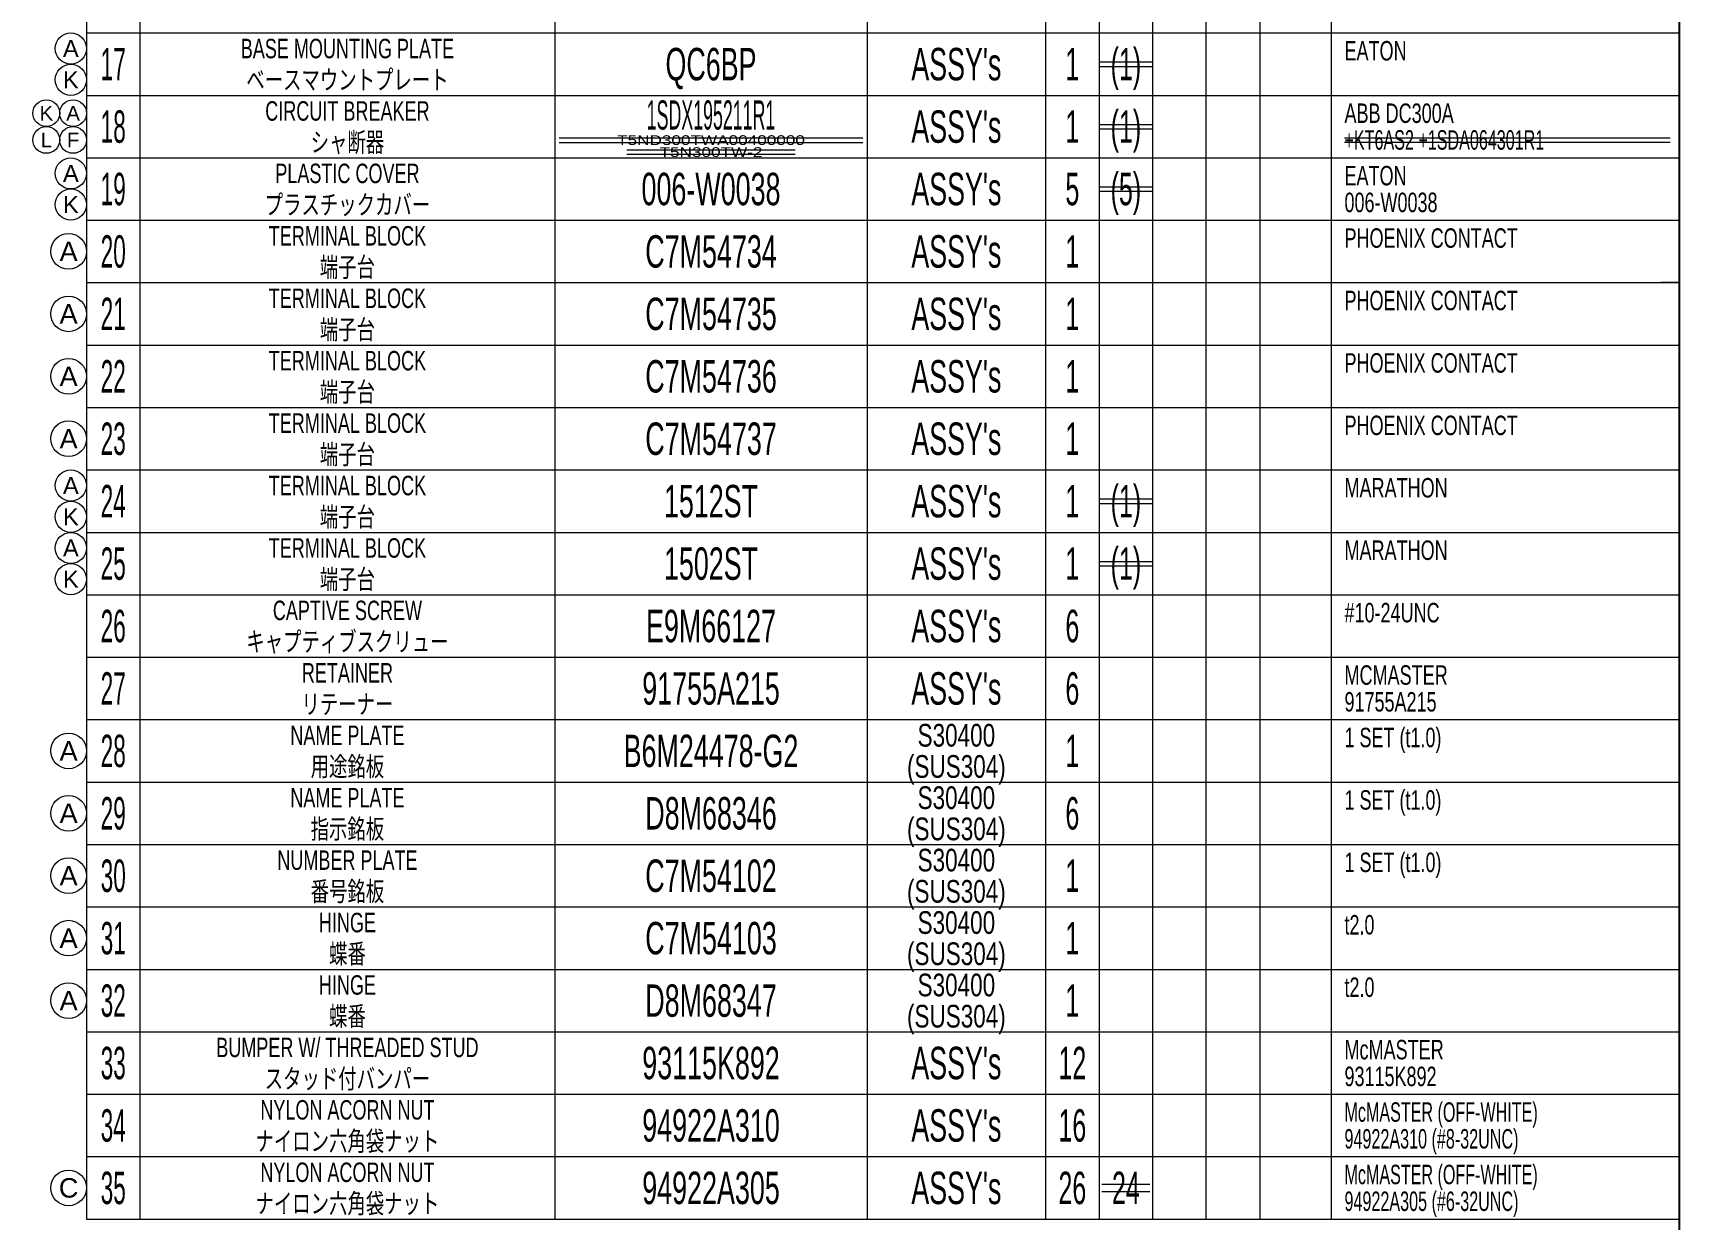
# Model space of a CAD drawing. Header units: millimetres. Extents: x 7 to 587, y 2 to 418.
# Drawn here: x 402.5 to 587, y 155 to 288 of the extents above; entities that cross this region are included whole.
import ezdxf
from ezdxf.enums import TextEntityAlignment as Align

# ---------------------------------------------------------------- set-up
doc = ezdxf.new("R2010")
doc.units = ezdxf.units.MM
for name, color, linetype in [('GR1_05', 7, 'Continuous'), ('図面枠C7M', 7, 'Continuous'), ('表題、部品表_02', 7, 'Continuous'), ('表題、部品表_03', 7, 'Continuous')]:
    doc.layers.add(name, color=color, linetype=linetype)
doc.styles.add('HG丸ｺﾞｼｯｸM-PRO', font='')
doc.styles.get('HG丸ｺﾞｼｯｸM-PRO').set_extended_font_data('HG丸ｺﾞｼｯｸM-PRO')

# ---------------------------------------------------------------- blocks, each defined once
blk = doc.blocks.new('BLKF023')
at = {"layer": '図面枠C7M', "color": 2, "linetype": 'Continuous', "lineweight": 25}
blk.add_line((587, 410), (587, 10), dxfattribs=at)
at = {"layer": '図面枠C7M', "color": 4, "linetype": 'Continuous', "lineweight": 13}
for p, q in [((585, 288), (587, 288)), ((585, 281), (587, 281)), ((585, 274), (587, 274)), ((585, 267), (587, 267)), ((587, 260), (585, 260)), ((585, 253), (587, 253)), ((585, 246), (587, 246)), ((585, 239), (587, 239)), ((585, 232), (587, 232)), ((585, 225), (587, 225)), ((585, 218), (587, 218)), ((585, 211), (587, 211)), ((585, 204), (587, 204)), ((585, 197), (587, 197)), ((585, 190), (587, 190)), ((585, 183), (587, 183)), ((585, 176), (587, 176)), ((585, 169), (587, 169)), ((585, 162), (587, 162))]:
    blk.add_line(p, q, dxfattribs=at)
blk = doc.blocks.new('BLKF036')
at = {"layer": '表題、部品表_02', "color": 4, "linetype": 'Continuous', "lineweight": 13}
for p, q in [((408.5, 295), (408.5, 288)), ((408.5, 295), (587, 295)), ((414.5, 295), (414.5, 288)), ((461, 295), (461, 288)), ((496, 295), (496, 288)), ((516, 295), (516, 288)), ((522, 295), (522, 288)), ((528, 295), (528, 288)), ((534, 288), (534, 295)), ((540, 295), (540, 288)), ((548, 295), (548, 288)), ((587, 295), (587, 288)), ((408.5, 288), (587, 288))]:
    blk.add_line(p, q, dxfattribs=at)
blk = doc.blocks.new('BLKF047')
at = {"layer": '表題、部品表_02', "color": 4, "linetype": 'Continuous', "lineweight": 13}
for p, q in [((408.5, 288), (408.5, 281)), ((408.5, 288), (587, 288)), ((414.5, 288), (414.5, 281)), ((461, 288), (461, 281)), ((496, 288), (496, 281)), ((516, 288), (516, 281)), ((522, 288), (522, 281)), ((528, 288), (528, 281)), ((534, 281), (534, 288)), ((540, 288), (540, 281)), ((548, 288), (548, 281)), ((587, 288), (587, 281)), ((408.5, 281), (587, 281))]:
    blk.add_line(p, q, dxfattribs=at)
blk = doc.blocks.new('BLKF049')
at = {"layer": '表題、部品表_02', "color": 4, "linetype": 'Continuous', "lineweight": 13}
for p, q in [((408.5, 281), (408.5, 274)), ((408.5, 281), (587, 281)), ((414.5, 281), (414.5, 274)), ((461, 281), (461, 274)), ((496, 281), (496, 274)), ((516, 281), (516, 274)), ((522, 281), (522, 274)), ((528, 281), (528, 274)), ((534, 274), (534, 281)), ((540, 281), (540, 274)), ((548, 281), (548, 274)), ((587, 281), (587, 274)), ((408.5, 274), (587, 274))]:
    blk.add_line(p, q, dxfattribs=at)
blk = doc.blocks.new('BLKF051')
at = {"layer": '表題、部品表_02', "color": 4, "linetype": 'Continuous', "lineweight": 13}
for p, q in [((408.5, 274), (408.5, 267)), ((408.5, 274), (587, 274)), ((414.5, 274), (414.5, 267)), ((461, 274), (461, 267)), ((496, 274), (496, 267)), ((516, 274), (516, 267)), ((522, 274), (522, 267)), ((528, 274), (528, 267)), ((534, 267), (534, 274)), ((540, 274), (540, 267)), ((548, 274), (548, 267)), ((587, 274), (587, 267)), ((408.5, 267), (587, 267))]:
    blk.add_line(p, q, dxfattribs=at)
blk = doc.blocks.new('BLKF053')
at = {"layer": '表題、部品表_02', "color": 4, "linetype": 'Continuous', "lineweight": 13}
for p, q in [((408.5, 267), (408.5, 260)), ((408.5, 267), (587, 267)), ((414.5, 267), (414.5, 260)), ((461, 267), (461, 260)), ((496, 267), (496, 260)), ((516, 267), (516, 260)), ((522, 267), (522, 260)), ((528, 267), (528, 260)), ((534, 260), (534, 267)), ((540, 267), (540, 260)), ((548, 267), (548, 260)), ((587, 267), (587, 260)), ((408.5, 260), (587, 260))]:
    blk.add_line(p, q, dxfattribs=at)
blk = doc.blocks.new('BLKF055')
at = {"layer": '表題、部品表_02', "color": 4, "linetype": 'Continuous', "lineweight": 13}
for p, q in [((408.5, 260), (408.5, 253)), ((408.5, 260), (587, 260)), ((414.5, 260), (414.5, 253)), ((461, 260), (461, 253)), ((496, 260), (496, 253)), ((516, 260), (516, 253)), ((522, 260), (522, 253)), ((528, 260), (528, 253)), ((534, 253), (534, 260)), ((540, 260), (540, 253)), ((548, 260), (548, 253)), ((587, 260), (587, 253)), ((408.5, 253), (587, 253))]:
    blk.add_line(p, q, dxfattribs=at)
blk = doc.blocks.new('BLKF061')
at = {"layer": '表題、部品表_02', "color": 4, "linetype": 'Continuous', "lineweight": 13}
for p, q in [((408.5, 253), (408.5, 246)), ((408.5, 253), (587, 253)), ((414.5, 253), (414.5, 246)), ((461, 253), (461, 246)), ((496, 253), (496, 246)), ((516, 253), (516, 246)), ((522, 253), (522, 246)), ((528, 253), (528, 246)), ((534, 246), (534, 253)), ((540, 253), (540, 246)), ((548, 253), (548, 246)), ((587, 253), (587, 246)), ((408.5, 246), (587, 246))]:
    blk.add_line(p, q, dxfattribs=at)
blk = doc.blocks.new('BLKF073')
at = {"layer": '表題、部品表_02', "color": 4, "linetype": 'Continuous', "lineweight": 13}
for p, q in [((408.5, 246), (408.5, 239)), ((408.5, 246), (587, 246)), ((414.5, 246), (414.5, 239)), ((461, 246), (461, 239)), ((496, 246), (496, 239)), ((516, 246), (516, 239)), ((522, 246), (522, 239)), ((528, 246), (528, 239)), ((534, 239), (534, 246)), ((540, 246), (540, 239)), ((548, 246), (548, 239)), ((587, 246), (587, 239)), ((408.5, 239), (587, 239))]:
    blk.add_line(p, q, dxfattribs=at)
blk = doc.blocks.new('BLKF075')
at = {"layer": '表題、部品表_02', "color": 4, "linetype": 'Continuous', "lineweight": 13}
for p, q in [((408.5, 239), (408.5, 232)), ((408.5, 239), (587, 239)), ((414.5, 239), (414.5, 232)), ((461, 239), (461, 232)), ((496, 239), (496, 232)), ((516, 239), (516, 232)), ((522, 239), (522, 232)), ((528, 239), (528, 232)), ((534, 232), (534, 239)), ((540, 239), (540, 232)), ((548, 239), (548, 232)), ((587, 239), (587, 232)), ((408.5, 232), (587, 232))]:
    blk.add_line(p, q, dxfattribs=at)
blk = doc.blocks.new('BLKF077')
at = {"layer": '表題、部品表_02', "color": 4, "linetype": 'Continuous', "lineweight": 13}
for p, q in [((408.5, 232), (408.5, 225)), ((408.5, 232), (587, 232)), ((414.5, 232), (414.5, 225)), ((461, 232), (461, 225)), ((496, 232), (496, 225)), ((516, 232), (516, 225)), ((522, 232), (522, 225)), ((528, 232), (528, 225)), ((534, 225), (534, 232)), ((540, 232), (540, 225)), ((548, 232), (548, 225)), ((587, 232), (587, 225)), ((408.5, 225), (587, 225))]:
    blk.add_line(p, q, dxfattribs=at)
blk = doc.blocks.new('BLKF079')
at = {"layer": '表題、部品表_02', "color": 4, "linetype": 'Continuous', "lineweight": 13}
for p, q in [((408.5, 225), (408.5, 218)), ((408.5, 225), (587, 225)), ((414.5, 225), (414.5, 218)), ((461, 225), (461, 218)), ((496, 225), (496, 218)), ((516, 225), (516, 218)), ((522, 225), (522, 218)), ((528, 225), (528, 218)), ((534, 218), (534, 225)), ((540, 225), (540, 218)), ((548, 225), (548, 218)), ((587, 225), (587, 218)), ((408.5, 218), (587, 218))]:
    blk.add_line(p, q, dxfattribs=at)
blk = doc.blocks.new('BLKF081')
at = {"layer": '表題、部品表_02', "color": 4, "linetype": 'Continuous', "lineweight": 13}
for p, q in [((408.5, 218), (408.5, 211)), ((408.5, 218), (587, 218)), ((414.5, 218), (414.5, 211)), ((461, 218), (461, 211)), ((496, 218), (496, 211)), ((516, 218), (516, 211)), ((522, 218), (522, 211)), ((528, 218), (528, 211)), ((534, 211), (534, 218)), ((540, 218), (540, 211)), ((548, 218), (548, 211)), ((587, 218), (587, 211)), ((408.5, 211), (587, 211))]:
    blk.add_line(p, q, dxfattribs=at)
blk = doc.blocks.new('BLKF083')
at = {"layer": '表題、部品表_02', "color": 4, "linetype": 'Continuous', "lineweight": 13}
for p, q in [((408.5, 211), (408.5, 204)), ((408.5, 211), (587, 211)), ((414.5, 211), (414.5, 204)), ((461, 211), (461, 204)), ((496, 211), (496, 204)), ((516, 211), (516, 204)), ((522, 211), (522, 204)), ((528, 211), (528, 204)), ((534, 204), (534, 211)), ((540, 211), (540, 204)), ((548, 211), (548, 204)), ((587, 211), (587, 204)), ((408.5, 204), (587, 204))]:
    blk.add_line(p, q, dxfattribs=at)
blk = doc.blocks.new('BLKF085')
at = {"layer": '表題、部品表_02', "color": 4, "linetype": 'Continuous', "lineweight": 13}
for p, q in [((408.5, 204), (408.5, 197)), ((408.5, 204), (587, 204)), ((414.5, 204), (414.5, 197)), ((461, 204), (461, 197)), ((496, 204), (496, 197)), ((516, 204), (516, 197)), ((522, 204), (522, 197)), ((528, 204), (528, 197)), ((534, 197), (534, 204)), ((540, 204), (540, 197)), ((548, 204), (548, 197)), ((587, 204), (587, 197)), ((408.5, 197), (587, 197))]:
    blk.add_line(p, q, dxfattribs=at)
blk = doc.blocks.new('BLKF087')
at = {"layer": '表題、部品表_02', "color": 4, "linetype": 'Continuous', "lineweight": 13}
for p, q in [((408.5, 197), (408.5, 190)), ((408.5, 197), (587, 197)), ((414.5, 197), (414.5, 190)), ((461, 197), (461, 190)), ((496, 197), (496, 190)), ((516, 197), (516, 190)), ((522, 197), (522, 190)), ((528, 197), (528, 190)), ((534, 190), (534, 197)), ((540, 197), (540, 190)), ((548, 197), (548, 190)), ((587, 197), (587, 190)), ((408.5, 190), (587, 190))]:
    blk.add_line(p, q, dxfattribs=at)
blk = doc.blocks.new('BLKF089')
at = {"layer": '表題、部品表_02', "color": 4, "linetype": 'Continuous', "lineweight": 13}
for p, q in [((408.5, 190), (408.5, 183)), ((408.5, 190), (587, 190)), ((414.5, 190), (414.5, 183)), ((461, 190), (461, 183)), ((496, 190), (496, 183)), ((516, 190), (516, 183)), ((522, 190), (522, 183)), ((528, 190), (528, 183)), ((534, 183), (534, 190)), ((540, 190), (540, 183)), ((548, 190), (548, 183)), ((587, 190), (587, 183)), ((408.5, 183), (587, 183))]:
    blk.add_line(p, q, dxfattribs=at)
blk = doc.blocks.new('BLKF091')
at = {"layer": '表題、部品表_02', "color": 4, "linetype": 'Continuous', "lineweight": 13}
for p, q in [((408.5, 176), (408.5, 169)), ((408.5, 176), (587, 176)), ((414.5, 176), (414.5, 169)), ((461, 176), (461, 169)), ((496, 176), (496, 169)), ((516, 176), (516, 169)), ((522, 176), (522, 169)), ((528, 176), (528, 169)), ((534, 169), (534, 176)), ((540, 176), (540, 169)), ((548, 176), (548, 169)), ((587, 176), (587, 169)), ((408.5, 169), (587, 169))]:
    blk.add_line(p, q, dxfattribs=at)
blk = doc.blocks.new('BLKF093')
at = {"layer": '表題、部品表_02', "color": 4, "linetype": 'Continuous', "lineweight": 13}
for p, q in [((408.5, 169), (408.5, 162)), ((408.5, 169), (587, 169)), ((414.5, 169), (414.5, 162)), ((461, 169), (461, 162)), ((496, 169), (496, 162)), ((516, 169), (516, 162)), ((522, 169), (522, 162)), ((528, 169), (528, 162)), ((534, 162), (534, 169)), ((540, 169), (540, 162)), ((548, 169), (548, 162)), ((587, 169), (587, 162)), ((408.5, 162), (587, 162))]:
    blk.add_line(p, q, dxfattribs=at)
blk = doc.blocks.new('BLKF111')
at = {"layer": '表題、部品表_02', "color": 4, "linetype": 'Continuous', "lineweight": 13}
for p, q in [((408.5, 162), (408.5, 155)), ((408.5, 162), (587, 162)), ((414.5, 162), (414.5, 155)), ((461, 162), (461, 155)), ((496, 162), (496, 155)), ((516, 162), (516, 155)), ((522, 162), (522, 155)), ((528, 162), (528, 155)), ((534, 155), (534, 162)), ((540, 162), (540, 155)), ((548, 162), (548, 155)), ((587, 162), (587, 155)), ((408.5, 155), (587, 155))]:
    blk.add_line(p, q, dxfattribs=at)
blk = doc.blocks.new('BLKF155')
at = {"layer": '表題、部品表_02', "color": 4, "linetype": 'Continuous', "lineweight": 13}
for p, q in [((408.5, 183), (408.5, 176)), ((408.5, 183), (587, 183)), ((414.5, 183), (414.5, 176)), ((461, 183), (461, 176)), ((496, 183), (496, 176)), ((516, 183), (516, 176)), ((522, 183), (522, 176)), ((528, 183), (528, 176)), ((534, 176), (534, 183)), ((540, 183), (540, 176)), ((548, 183), (548, 176)), ((587, 183), (587, 176)), ((408.5, 176), (587, 176))]:
    blk.add_line(p, q, dxfattribs=at)
blk = doc.blocks.new('BLKF175')
at = {"layer": 'GR1_05', "color": 4, "linetype": 'Continuous', "lineweight": 13}
blk.add_circle((406.5, 263.5), 2, dxfattribs=at)
at = {"layer": 'GR1_05', "color": 4, "linetype": 'Continuous', "lineweight": 13, "style": 'HG丸ｺﾞｼｯｸM-PRO', "width": 1.042301}
blk.add_text('A', height=2.18, dxfattribs=at).set_placement((406.5, 263.5), align=Align.MIDDLE_CENTER)
blk = doc.blocks.new('BLKF176')
at = {"layer": 'GR1_05', "color": 4, "linetype": 'Continuous', "lineweight": 13}
blk.add_circle((406.5, 256.5), 2, dxfattribs=at)
at = {"layer": 'GR1_05', "color": 4, "linetype": 'Continuous', "lineweight": 13, "style": 'HG丸ｺﾞｼｯｸM-PRO', "width": 1.042301}
blk.add_text('A', height=2.18, dxfattribs=at).set_placement((406.5, 256.5), align=Align.MIDDLE_CENTER)
blk = doc.blocks.new('BLKF177')
at = {"layer": 'GR1_05', "color": 4, "linetype": 'Continuous', "lineweight": 13}
blk.add_circle((406.5, 249.5), 2, dxfattribs=at)
at = {"layer": 'GR1_05', "color": 4, "linetype": 'Continuous', "lineweight": 13, "style": 'HG丸ｺﾞｼｯｸM-PRO', "width": 1.042301}
blk.add_text('A', height=2.18, dxfattribs=at).set_placement((406.5, 249.5), align=Align.MIDDLE_CENTER)
blk = doc.blocks.new('BLKF178')
at = {"layer": 'GR1_05', "color": 4, "linetype": 'Continuous', "lineweight": 13}
blk.add_circle((406.5, 242.5), 2, dxfattribs=at)
at = {"layer": 'GR1_05', "color": 4, "linetype": 'Continuous', "lineweight": 13, "style": 'HG丸ｺﾞｼｯｸM-PRO', "width": 1.042301}
blk.add_text('A', height=2.18, dxfattribs=at).set_placement((406.5, 242.5), align=Align.MIDDLE_CENTER)
blk = doc.blocks.new('BLKF179')
at = {"layer": 'GR1_05', "color": 4, "linetype": 'Continuous', "lineweight": 13}
blk.add_circle((406.5, 207.5), 2, dxfattribs=at)
at = {"layer": 'GR1_05', "color": 4, "linetype": 'Continuous', "lineweight": 13, "style": 'HG丸ｺﾞｼｯｸM-PRO', "width": 1.042301}
blk.add_text('A', height=2.18, dxfattribs=at).set_placement((406.5, 207.5), align=Align.MIDDLE_CENTER)
blk = doc.blocks.new('BLKF180')
at = {"layer": 'GR1_05', "color": 4, "linetype": 'Continuous', "lineweight": 13}
blk.add_circle((406.5, 200.5), 2, dxfattribs=at)
at = {"layer": 'GR1_05', "color": 4, "linetype": 'Continuous', "lineweight": 13, "style": 'HG丸ｺﾞｼｯｸM-PRO', "width": 1.042301}
blk.add_text('A', height=2.18, dxfattribs=at).set_placement((406.5, 200.5), align=Align.MIDDLE_CENTER)
blk = doc.blocks.new('BLKF181')
at = {"layer": 'GR1_05', "color": 4, "linetype": 'Continuous', "lineweight": 13}
blk.add_circle((406.5, 193.5), 2, dxfattribs=at)
at = {"layer": 'GR1_05', "color": 4, "linetype": 'Continuous', "lineweight": 13, "style": 'HG丸ｺﾞｼｯｸM-PRO', "width": 1.042301}
blk.add_text('A', height=2.18, dxfattribs=at).set_placement((406.5, 193.5), align=Align.MIDDLE_CENTER)
blk = doc.blocks.new('BLKF182')
at = {"layer": 'GR1_05', "color": 4, "linetype": 'Continuous', "lineweight": 13}
blk.add_circle((406.5, 186.5), 2, dxfattribs=at)
at = {"layer": 'GR1_05', "color": 4, "linetype": 'Continuous', "lineweight": 13, "style": 'HG丸ｺﾞｼｯｸM-PRO', "width": 1.042301}
blk.add_text('A', height=2.18, dxfattribs=at).set_placement((406.5, 186.5), align=Align.MIDDLE_CENTER)
blk = doc.blocks.new('BLKF183')
at = {"layer": 'GR1_05', "color": 4, "linetype": 'Continuous', "lineweight": 13}
blk.add_circle((406.5, 179.5), 2, dxfattribs=at)
at = {"layer": 'GR1_05', "color": 4, "linetype": 'Continuous', "lineweight": 13, "style": 'HG丸ｺﾞｼｯｸM-PRO', "width": 1.042301}
blk.add_text('A', height=2.18, dxfattribs=at).set_placement((406.5, 179.5), align=Align.MIDDLE_CENTER)
blk = doc.blocks.new('BLKF197')
at = {"layer": 'GR1_05', "color": 4, "linetype": 'Continuous', "lineweight": 13}
blk.add_circle((406.5, 158.5), 2, dxfattribs=at)
at = {"layer": 'GR1_05', "color": 4, "linetype": 'Continuous', "lineweight": 13, "style": 'HG丸ｺﾞｼｯｸM-PRO', "width": 1.042931}
blk.add_text('C', height=2.18, dxfattribs=at).set_placement((406.5, 158.5), align=Align.MIDDLE_CENTER)
blk = doc.blocks.new('BLKF223')
at = {"layer": 'GR1_05', "color": 4, "linetype": 'Continuous', "lineweight": 13}
blk.add_circle((407, 279), 1.5, dxfattribs=at)
at = {"layer": 'GR1_05', "color": 4, "linetype": 'Continuous', "lineweight": 13, "style": 'HG丸ｺﾞｼｯｸM-PRO', "width": 1.042301}
blk.add_text('A', height=1.64, dxfattribs=at).set_placement((407, 279), align=Align.MIDDLE_CENTER)
blk = doc.blocks.new('BLKF224')
at = {"layer": 'GR1_05', "color": 4, "linetype": 'Continuous', "lineweight": 13}
blk.add_circle((407, 276), 1.5, dxfattribs=at)
at = {"layer": 'GR1_05', "color": 4, "linetype": 'Continuous', "lineweight": 13, "style": 'HG丸ｺﾞｼｯｸM-PRO', "width": 1.042153}
blk.add_text('F', height=1.64, dxfattribs=at).set_placement((407, 276), align=Align.MIDDLE_CENTER)
blk = doc.blocks.new('BLKF252')
at = {"layer": 'GR1_05', "color": 4, "linetype": 'Continuous', "lineweight": 13}
blk.add_circle((406.75, 237.25), 1.75, dxfattribs=at)
at = {"layer": 'GR1_05', "color": 4, "linetype": 'Continuous', "lineweight": 13, "style": 'HG丸ｺﾞｼｯｸM-PRO', "width": 1.042301}
blk.add_text('A', height=1.91, dxfattribs=at).set_placement((406.75, 237.25), align=Align.MIDDLE_CENTER)
blk = doc.blocks.new('BLKF253')
at = {"layer": 'GR1_05', "color": 4, "linetype": 'Continuous', "lineweight": 13}
blk.add_circle((406.75, 233.75), 1.75, dxfattribs=at)
at = {"layer": 'GR1_05', "color": 4, "linetype": 'Continuous', "lineweight": 13, "style": 'HG丸ｺﾞｼｯｸM-PRO', "width": 1.042301}
blk.add_text('K', height=1.91, dxfattribs=at).set_placement((406.75, 233.75), align=Align.MIDDLE_CENTER)
blk = doc.blocks.new('BLKF254')
at = {"layer": 'GR1_05', "color": 4, "linetype": 'Continuous', "lineweight": 13}
blk.add_circle((406.75, 230.25), 1.75, dxfattribs=at)
at = {"layer": 'GR1_05', "color": 4, "linetype": 'Continuous', "lineweight": 13, "style": 'HG丸ｺﾞｼｯｸM-PRO', "width": 1.042301}
blk.add_text('A', height=1.91, dxfattribs=at).set_placement((406.75, 230.25), align=Align.MIDDLE_CENTER)
blk = doc.blocks.new('BLKF255')
at = {"layer": 'GR1_05', "color": 4, "linetype": 'Continuous', "lineweight": 13}
blk.add_circle((406.75, 226.75), 1.75, dxfattribs=at)
at = {"layer": 'GR1_05', "color": 4, "linetype": 'Continuous', "lineweight": 13, "style": 'HG丸ｺﾞｼｯｸM-PRO', "width": 1.042301}
blk.add_text('K', height=1.91, dxfattribs=at).set_placement((406.75, 226.75), align=Align.MIDDLE_CENTER)
blk = doc.blocks.new('BLKF280')
at = {"layer": 'GR1_05', "color": 4, "linetype": 'Continuous', "lineweight": 13}
blk.add_circle((404, 279), 1.5, dxfattribs=at)
at = {"layer": 'GR1_05', "color": 4, "linetype": 'Continuous', "lineweight": 13, "style": 'HG丸ｺﾞｼｯｸM-PRO', "width": 1.042301}
blk.add_text('K', height=1.64, dxfattribs=at).set_placement((404, 279), align=Align.MIDDLE_CENTER)
blk = doc.blocks.new('BLKF281')
at = {"layer": 'GR1_05', "color": 4, "linetype": 'Continuous', "lineweight": 13}
blk.add_circle((406.75, 286.25), 1.75, dxfattribs=at)
at = {"layer": 'GR1_05', "color": 4, "linetype": 'Continuous', "lineweight": 13, "style": 'HG丸ｺﾞｼｯｸM-PRO', "width": 1.042301}
blk.add_text('A', height=1.91, dxfattribs=at).set_placement((406.75, 286.25), align=Align.MIDDLE_CENTER)
blk = doc.blocks.new('BLKF282')
at = {"layer": 'GR1_05', "color": 4, "linetype": 'Continuous', "lineweight": 13}
blk.add_circle((406.75, 282.75), 1.75, dxfattribs=at)
at = {"layer": 'GR1_05', "color": 4, "linetype": 'Continuous', "lineweight": 13, "style": 'HG丸ｺﾞｼｯｸM-PRO', "width": 1.042301}
blk.add_text('K', height=1.91, dxfattribs=at).set_placement((406.75, 282.75), align=Align.MIDDLE_CENTER)
blk = doc.blocks.new('BLKF283')
at = {"layer": 'GR1_05', "color": 4, "linetype": 'Continuous', "lineweight": 13}
blk.add_circle((406.75, 272.25), 1.75, dxfattribs=at)
at = {"layer": 'GR1_05', "color": 4, "linetype": 'Continuous', "lineweight": 13, "style": 'HG丸ｺﾞｼｯｸM-PRO', "width": 1.042301}
blk.add_text('A', height=1.91, dxfattribs=at).set_placement((406.75, 272.25), align=Align.MIDDLE_CENTER)
blk = doc.blocks.new('BLKF284')
at = {"layer": 'GR1_05', "color": 4, "linetype": 'Continuous', "lineweight": 13}
blk.add_circle((406.75, 268.75), 1.75, dxfattribs=at)
at = {"layer": 'GR1_05', "color": 4, "linetype": 'Continuous', "lineweight": 13, "style": 'HG丸ｺﾞｼｯｸM-PRO', "width": 1.042301}
blk.add_text('K', height=1.91, dxfattribs=at).set_placement((406.75, 268.75), align=Align.MIDDLE_CENTER)
blk = doc.blocks.new('BLKF293')
at = {"layer": 'GR1_05', "color": 4, "linetype": 'Continuous', "lineweight": 13}
blk.add_circle((404, 276), 1.5, dxfattribs=at)
at = {"layer": 'GR1_05', "color": 4, "linetype": 'Continuous', "lineweight": 13, "style": 'HG丸ｺﾞｼｯｸM-PRO', "width": 1.042991}
blk.add_text('L', height=1.64, dxfattribs=at).set_placement((404, 276), align=Align.MIDDLE_CENTER)

msp = doc.modelspace()

# ---------------------------------------------------------------- linework, layer by layer
at = {"layer": 'GR1_05', "color": 4, "linetype": 'Continuous', "lineweight": 13}
for p, q in [((522, 284.75), (528, 284.75)), ((522, 284.25), (528, 284.25)), ((522, 277.75), (528, 277.75)), ((522, 277.25), (528, 277.25)), ((549.5, 276.25), (586, 276.25)), ((549.5, 275.75), (586, 275.75)), ((522, 270.75), (528, 270.75)), ((522, 270.25), (528, 270.25)), ((522, 235.75), (528, 235.75)), ((522, 235.25), (528, 235.25)), ((522, 228.75), (528, 228.75)), ((522, 228.25), (528, 228.25)), ((522.3, 158.9), (527.7, 158.9)), ((522.3, 158.1), (527.7, 158.1))]:
    msp.add_line(p, q, dxfattribs=at)
at = {"layer": 'GR1_05', "color": 7, "linetype": 'Continuous', "lineweight": 13}
for p, q in [((461.49, 276.23), (495.51, 276.23)), ((461.49, 275.73), (495.51, 275.73)), ((469.05, 274.89), (487.95, 274.89)), ((469.05, 274.39), (487.95, 274.39))]:
    msp.add_line(p, q, dxfattribs=at)

# ---------------------------------------------------------------- block references
at = {"layer": 'GR1_05', "color": 4, "linetype": 'Continuous', "lineweight": 13}
for name in ['BLKF281', 'BLKF282', 'BLKF280', 'BLKF223', 'BLKF293', 'BLKF224', 'BLKF283', 'BLKF284', 'BLKF175', 'BLKF176', 'BLKF177', 'BLKF178', 'BLKF252', 'BLKF253', 'BLKF254', 'BLKF255', 'BLKF179', 'BLKF180', 'BLKF181', 'BLKF182', 'BLKF183', 'BLKF197']:
    msp.add_blockref(name, (0, 0), dxfattribs=at)
at = {"layer": '図面枠C7M', "color": 4, "linetype": 'Continuous', "lineweight": 13}
msp.add_blockref('BLKF023', (0, 0), dxfattribs=at)
at = {"layer": '表題、部品表_02', "color": 4, "linetype": 'Continuous', "lineweight": 13}
for name in ['BLKF036', 'BLKF047', 'BLKF049', 'BLKF051', 'BLKF053', 'BLKF055', 'BLKF061', 'BLKF073', 'BLKF075', 'BLKF077', 'BLKF079', 'BLKF081', 'BLKF083', 'BLKF085', 'BLKF087', 'BLKF089', 'BLKF155', 'BLKF091', 'BLKF093', 'BLKF111']:
    msp.add_blockref(name, (0, 0), dxfattribs=at)

# ---------------------------------------------------------------- texts
at = {"layer": 'GR1_05', "color": 3, "linetype": 'Continuous', "lineweight": 35, "style": 'HG丸ｺﾞｼｯｸM-PRO'}
for s, width, p in [('(1)', 0.576968, (525, 284.5)), ('(1)', 0.576968, (525, 277.5)), ('(5)', 0.576968, (525, 270.5)), ('(1)', 0.576968, (525, 235.5)), ('(1)', 0.576968, (525, 228.5)), ('24', 0.576062, (525, 158.5))]:
    msp.add_text(s, height=3.636, dxfattribs=dict(at, width=width)).set_placement(p, align=Align.MIDDLE_CENTER)
at = {"layer": 'GR1_05', "color": 3, "linetype": 'Continuous', "lineweight": 35, "style": 'HG丸ｺﾞｼｯｸM-PRO', "width": 0.618975}
msp.add_text('+KT6AS2 +1SDA064301R1', height=2.1818, dxfattribs=at).set_placement((549.5, 276), align=Align.MIDDLE_LEFT)
at = {"layer": 'GR1_05', "color": 4, "linetype": 'Continuous', "lineweight": 13, "style": 'HG丸ｺﾞｼｯｸM-PRO'}
for s, height, width, p in [('T5ND300TWA00400000', 1.0909, 1.317555, (478.5, 275.98)), ('T5N300TW-2', 1.091, 1.317356, (478.5, 274.64))]:
    msp.add_text(s, height=height, dxfattribs=dict(at, width=width)).set_placement(p, align=Align.MIDDLE_CENTER)
at = {"layer": '表題、部品表_03', "color": 3, "linetype": 'Continuous', "lineweight": 35, "style": 'HG丸ｺﾞｼｯｸM-PRO'}
for s, height, width, p in [('17', 3.636, 0.521199, (411.5, 284.5)), ('BASE MOUNTING PLATE', 2.1818, 0.692288, (437.75, 286.25)), ('QC6BP', 3.636, 0.618966, (478.5, 284.5)), ("ASSY's", 3.636, 0.617769, (506, 284.5)), ('1', 3.64, 0.576062, (519, 284.5)), ('ベースマウントプレート', 2.1818, 0.692256, (437.75, 282.75)), ('1SDX195211R1', 3.2727, 0.455795, (478.5, 278.8)), ('18', 3.636, 0.521199, (411.5, 277.5)), ('CIRCUIT BREAKER', 2.1818, 0.693165, (437.75, 279.25)), ("ASSY's", 3.636, 0.617769, (506, 277.5)), ('1', 3.64, 0.576062, (519, 277.5)), ('シャ断器', 2.182, 0.692256, (437.75, 275.75)), ('PLASTIC COVER', 2.1818, 0.692373, (437.75, 272.25)), ('19', 3.636, 0.521199, (411.5, 270.5)), ('006-W0038', 3.636, 0.619789, (478.5, 270.5)), ("ASSY's", 3.636, 0.617769, (506, 270.5)), ('5', 3.64, 0.576062, (519, 270.5)), ('プラスチックカバー', 2.182, 0.692256, (437.75, 268.75)), ('TERMINAL BLOCK', 2.1818, 0.693044, (437.75, 265.25)), ('20', 3.636, 0.521199, (411.5, 263.5)), ('C7M54734', 3.636, 0.619792, (478.5, 263.5)), ("ASSY's", 3.636, 0.617769, (506, 263.5)), ('1', 3.64, 0.576062, (519, 263.5)), ('端子台', 2.182, 0.692256, (437.75, 261.75)), ('21', 3.636, 0.521199, (411.5, 256.5)), ('TERMINAL BLOCK', 2.1818, 0.693044, (437.75, 258.25)), ('C7M54735', 3.636, 0.619792, (478.5, 256.5)), ("ASSY's", 3.636, 0.617769, (506, 256.5)), ('1', 3.64, 0.576062, (519, 256.5)), ('端子台', 2.182, 0.692256, (437.75, 254.75)), ('22', 3.636, 0.521199, (411.5, 249.5)), ('TERMINAL BLOCK', 2.1818, 0.693044, (437.75, 251.25)), ('C7M54736', 3.636, 0.619792, (478.5, 249.5)), ("ASSY's", 3.636, 0.617769, (506, 249.5)), ('1', 3.64, 0.576062, (519, 249.5)), ('端子台', 2.182, 0.692256, (437.75, 247.75)), ('23', 3.636, 0.521199, (411.5, 242.5)), ('TERMINAL BLOCK', 2.1818, 0.693044, (437.75, 244.25)), ('C7M54737', 3.636, 0.619792, (478.5, 242.5)), ("ASSY's", 3.636, 0.617769, (506, 242.5)), ('1', 3.64, 0.576062, (519, 242.5)), ('端子台', 2.182, 0.692256, (437.75, 240.75)), ('TERMINAL BLOCK', 2.1818, 0.693044, (437.75, 237.25)), ('24', 3.636, 0.521199, (411.5, 235.5)), ('1512ST', 3.636, 0.619032, (478.5, 235.5)), ("ASSY's", 3.636, 0.617769, (506, 235.5)), ('1', 3.64, 0.576062, (519, 235.5)), ('端子台', 2.182, 0.692256, (437.75, 233.75)), ('TERMINAL BLOCK', 2.1818, 0.693044, (437.75, 230.25)), ('25', 3.636, 0.521199, (411.5, 228.5)), ('1502ST', 3.636, 0.619032, (478.5, 228.5)), ("ASSY's", 3.636, 0.617769, (506, 228.5)), ('1', 3.64, 0.576062, (519, 228.5)), ('端子台', 2.182, 0.692256, (437.75, 226.75)), ('26', 3.636, 0.521199, (411.5, 221.5)), ('CAPTIVE SCREW', 2.1818, 0.692123, (437.75, 223.25)), ('E9M66127', 3.636, 0.619819, (478.5, 221.5)), ("ASSY's", 3.636, 0.617769, (506, 221.5)), ('6', 3.64, 0.576062, (519, 221.5)), ('キャプティブスクリュー', 2.1818, 0.692256, (437.75, 219.75)), ('27', 3.636, 0.521199, (411.5, 214.5)), ('RETAINER', 2.182, 0.692899, (437.75, 216.25)), ('91755A215', 3.636, 0.619765, (478.5, 214.5)), ("ASSY's", 3.636, 0.617769, (506, 214.5)), ('6', 3.64, 0.576062, (519, 214.5)), ('リテーナー', 2.182, 0.692256, (437.75, 212.75)), ('NAME PLATE', 2.182, 0.692312, (437.75, 209.25)), ('S30400', 2.545, 0.740904, (506, 209.25)), ('28', 3.636, 0.521199, (411.5, 207.5)), ('B6M24478-G2', 3.6364, 0.619302, (478.5, 207.5)), ('1', 3.64, 0.576062, (519, 207.5)), ('用途銘板', 2.182, 0.692256, (437.75, 205.75)), ('(SUS304)', 2.545, 0.740651, (506, 205.75)), ('NAME PLATE', 2.182, 0.692312, (437.75, 202.25)), ('S30400', 2.545, 0.740904, (506, 202.25)), ('29', 3.636, 0.521199, (411.5, 200.5)), ('D8M68346', 3.636, 0.619412, (478.5, 200.5)), ('6', 3.64, 0.576062, (519, 200.5)), ('指示銘板', 2.182, 0.692256, (437.75, 198.75)), ('(SUS304)', 2.545, 0.740651, (506, 198.75)), ('NUMBER PLATE', 2.1818, 0.692437, (437.75, 195.25)), ('S30400', 2.545, 0.740904, (506, 195.25)), ('30', 3.636, 0.521199, (411.5, 193.5)), ('C7M54102', 3.636, 0.619792, (478.5, 193.5)), ('1', 3.64, 0.576062, (519, 193.5)), ('番号銘板', 2.182, 0.692256, (437.75, 191.75)), ('(SUS304)', 2.545, 0.740651, (506, 191.75)), ('31', 3.636, 0.521199, (411.5, 186.5)), ('HINGE', 2.182, 0.691713, (437.75, 188.25)), ('C7M54103', 3.636, 0.619792, (478.5, 186.5)), ('S30400', 2.545, 0.740904, (506, 188.25)), ('1', 3.64, 0.576062, (519, 186.5)), ('蝶番', 2.182, 0.692256, (437.75, 184.75)), ('(SUS304)', 2.545, 0.740651, (506, 184.75)), ('32', 3.636, 0.521199, (411.5, 179.5)), ('HINGE', 2.182, 0.691713, (437.75, 181.25)), ('D8M68347', 3.636, 0.619412, (478.5, 179.5)), ('S30400', 2.545, 0.740904, (506, 181.25)), ('1', 3.64, 0.576062, (519, 179.5)), ('蝶番', 2.182, 0.692256, (437.75, 177.75)), ('(SUS304)', 2.545, 0.740651, (506, 177.75)), ('BUMPER W/ THREADED STUD', 2.1818, 0.692195, (437.75, 174.25)), ('33', 3.636, 0.521199, (411.5, 172.5)), ('93115K892', 3.636, 0.619765, (478.5, 172.5)), ("ASSY's", 3.636, 0.617769, (506, 172.5)), ('12', 3.636, 0.576062, (519, 172.5)), ('スタッド付バンパー', 2.182, 0.692256, (437.75, 170.75)), ('NYLON ACORN NUT', 2.1818, 0.691991, (437.75, 167.25)), ('34', 3.636, 0.521199, (411.5, 165.5)), ('94922A310', 3.636, 0.619765, (478.5, 165.5)), ("ASSY's", 3.636, 0.617769, (506, 165.5)), ('16', 3.636, 0.576062, (519, 165.5)), ('ナイロン六角袋ナット', 2.182, 0.692256, (437.75, 163.75)), ('NYLON ACORN NUT', 2.1818, 0.691991, (437.75, 160.25)), ('35', 3.636, 0.521199, (411.5, 158.5)), ('94922A305', 3.636, 0.619765, (478.5, 158.5)), ("ASSY's", 3.636, 0.617769, (506, 158.5)), ('26', 3.636, 0.576062, (519, 158.5)), ('ナイロン六角袋ナット', 2.182, 0.692256, (437.75, 156.75))]:
    msp.add_text(s, height=height, dxfattribs=dict(at, width=width)).set_placement(p, align=Align.MIDDLE_CENTER)
for s, height, width, p in [('EATON', 2.182, 0.69247, (549.5, 286)), ('ABB DC300A', 2.182, 0.692792, (549.5, 279)), ('EATON', 2.182, 0.69247, (549.5, 272)), ('006-W0038', 2.182, 0.691232, (549.5, 269)), ('PHOENIX CONTACT', 2.1818, 0.692624, (549.5, 265)), ('PHOENIX CONTACT', 2.1818, 0.692624, (549.5, 258)), ('PHOENIX CONTACT', 2.1818, 0.692624, (549.5, 251)), ('PHOENIX CONTACT', 2.1818, 0.692624, (549.5, 244)), ('MARATHON', 2.182, 0.69276, (549.5, 237)), ('MARATHON', 2.182, 0.69276, (549.5, 230)), ('#10-24UNC', 2.182, 0.691855, (549.5, 223)), ('MCMASTER', 2.182, 0.693065, (549.5, 216)), ('91755A215', 2.182, 0.691508, (549.5, 213)), ('1 SET (t1.0)', 2.1818, 0.690954, (549.5, 209)), ('1 SET (t1.0)', 2.1818, 0.690954, (549.5, 202)), ('1 SET (t1.0)', 2.1818, 0.690954, (549.5, 195)), ('t2.0', 2.182, 0.690457, (549.5, 188)), ('t2.0', 2.182, 0.690457, (549.5, 181)), ('McMASTER', 2.182, 0.692937, (549.5, 174)), ('93115K892', 2.182, 0.691508, (549.5, 171)), ('McMASTER (OFF-WHITE)', 2.1818, 0.6187, (549.5, 167)), ('94922A310 (#8-32UNC)', 2.1818, 0.619866, (549.5, 164)), ('McMASTER (OFF-WHITE)', 2.1818, 0.6187, (549.5, 160)), ('94922A305 (#6-32UNC)', 2.1818, 0.619866, (549.5, 157))]:
    msp.add_text(s, height=height, dxfattribs=dict(at, width=width)).set_placement(p, align=Align.MIDDLE_LEFT)

doc.saveas('drawing.dxf')
